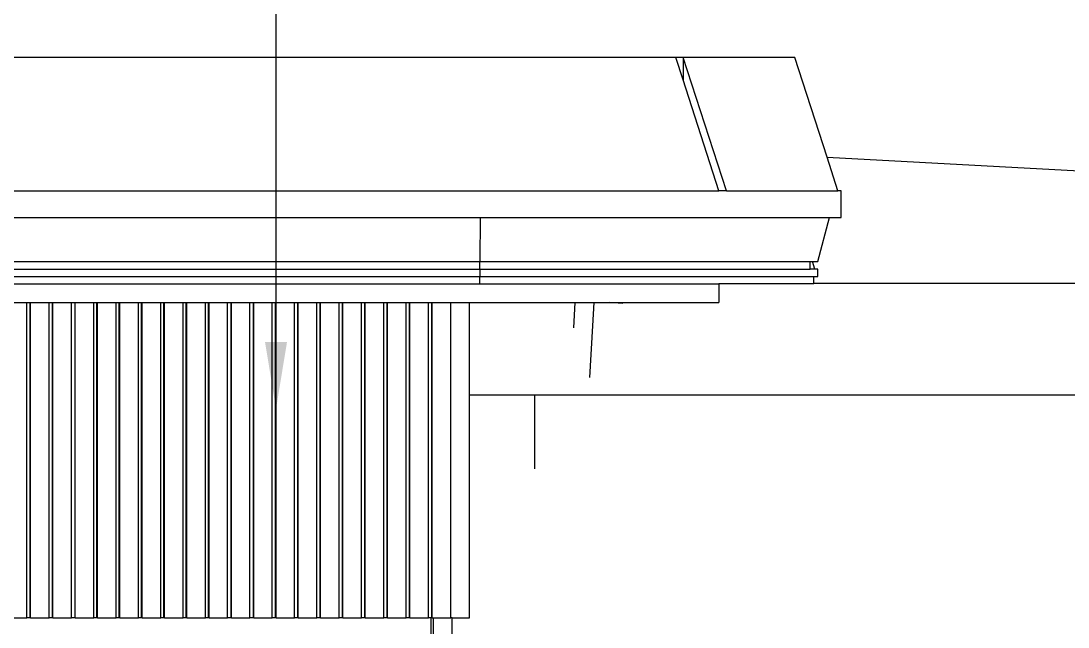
# Model space of a CAD drawing. Header units: inches. Extents: x 7263 to 14962, y 1317 to 2926.
# Drawn here: x 7457.079 to 7459.894, y 1508.798 to 1510.428 of the extents above; entities that cross this region are included whole.
import ezdxf

# ---------------------------------------------------------------- set-up
doc = ezdxf.new("R2010")
doc.units = ezdxf.units.IN
doc.header["$MEASUREMENT"] = 0
doc.layers.add('Layer6', color=6, linetype='Continuous')
doc.layers.add('text', color=7, linetype='Continuous')
doc.styles.get("Standard").update_dxf_attribs({"font": ''})
doc.styles.get('Standard').set_extended_font_data('Tw Cen MT Condensed')
doc.dimstyles.get("Standard").update_dxf_attribs({"dimtxt": 0.2, "dimasz": 0.18, "dimexe": 0.18, "dimexo": 0.0625, "dimgap": 0.09, "dimtad": 0, "dimzin": 0, "dimdsep": 46, "dimtxsty": 'Standard', "dimblk": 'ARCHTICK', "dimcen": 0.09, "dimclrd": 8, "dimclre": 8, "dimclrt": 2, "dimadec": 0, "dimazin": 0, "dimtfac": 1, "dimtofl": 0, "dimtmove": 0, "dimatfit": 3, "dimfxl": 1, "dimtolj": 1, "dimtzin": 0, "dimarcsym": 0})

# ---------------------------------------------------------------- blocks, each defined once
blk = doc.blocks.new('_ArchTick')
at = {"color": 0, "linetype": 'ByBlock', "const_width": 0.15}
blk.add_lwpolyline([(-0.5, -0.5), (0.5, 0.5)], dxfattribs=at)

msp = doc.modelspace()

# ---------------------------------------------------------------- linework, layer by layer
at = {"layer": 'text'}
for p, q in [((7458.8592, 1510.3301), (7455.9189, 1510.3301)), ((7458.8397, 1510.3301), (7456.3647, 1510.3301)), ((7458.8592, 1510.2699), (7458.8397, 1510.3301)), ((7458.8592, 1510.3301), (7458.8397, 1510.3301)), ((7458.8597, 1510.3301), (7458.8592, 1510.3301)), ((7458.8592, 1510.3301), (7458.8592, 1510.2699)), ((7458.8597, 1510.3301), (7458.8592, 1510.3301)), ((7458.9756, 1509.9712), (7458.8597, 1510.3301)), ((7459.1596, 1510.3301), (7458.8597, 1510.3301)), ((7458.9756, 1509.9712), (7458.8597, 1510.3301)), ((7459.246, 1510.0623), (7459.1596, 1510.3301)), ((7458.9556, 1509.9712), (7458.8592, 1510.2699)), ((7459.246, 1510.0623), (7461.2628, 1509.9523)), ((7459.2755, 1509.9712), (7459.246, 1510.0623)), ((7450.5556, 1509.9712), (7458.9556, 1509.9712)), ((7458.9756, 1509.9712), (7458.9556, 1509.9712)), ((7458.9756, 1509.9712), (7459.2755, 1509.9712)), ((7458.9761, 1509.9712), (7458.9756, 1509.9712)), ((7459.2845, 1509.9712), (7459.2755, 1509.9712)), ((7459.2845, 1509.9002), (7459.2845, 1509.9712)), ((7450.5447, 1509.9002), (7459.2526, 1509.9002)), ((7458.3135, 1509.9002), (7458.3127, 1509.7812)), ((7459.2213, 1509.7812), (7459.2526, 1509.9002)), ((7459.2526, 1509.9002), (7459.2845, 1509.9002)), ((7450.5429, 1509.7812), (7459.2007, 1509.7812)), ((7450.5429, 1509.7612), (7459.2007, 1509.7612)), ((7458.3121, 1509.7812), (7458.3121, 1509.7612)), ((7458.3127, 1509.7612), (7458.3127, 1509.7412)), ((7459.2007, 1509.7612), (7459.2007, 1509.7812)), ((7459.2007, 1509.7812), (7459.2073, 1509.7812)), ((7459.2137, 1509.7612), (7459.2007, 1509.7612)), ((7459.2137, 1509.7612), (7459.2073, 1509.7812)), ((7459.2073, 1509.7812), (7459.2213, 1509.7812)), ((7459.2213, 1509.7612), (7459.2137, 1509.7612)), ((7459.2213, 1509.7412), (7459.2213, 1509.7612)), ((7450.5429, 1509.7412), (7459.211, 1509.7412)), ((7458.3124, 1509.7212), (7458.3124, 1509.7412)), ((7459.211, 1509.7235), (7459.211, 1509.7412)), ((7459.211, 1509.7412), (7459.2213, 1509.7412)), ((7450.5556, 1509.7212), (7458.9556, 1509.7212)), ((7458.9556, 1509.7212), (7458.9556, 1509.6712)), ((7459.211, 1509.7212), (7458.9556, 1509.7212)), ((7459.211, 1509.7235), (7461.0571, 1509.7235)), ((7459.211, 1509.7212), (7459.211, 1509.7235)), ((7457.045, 1509.6712), (7457.095, 1509.6712)), ((7457.095, 1508.8235), (7457.095, 1509.6712)), ((7457.095, 1509.6712), (7457.1036, 1509.6712)), ((7457.1036, 1508.8235), (7457.1036, 1509.6712)), ((7457.1036, 1509.6712), (7457.105, 1509.6712)), ((7457.105, 1508.8235), (7457.105, 1509.6712)), ((7457.105, 1509.6712), (7457.155, 1509.6712)), ((7457.155, 1508.8235), (7457.155, 1509.6712)), ((7457.155, 1509.6712), (7457.1636, 1509.6712)), ((7457.1636, 1508.8235), (7457.1636, 1509.6712)), ((7457.1636, 1509.6712), (7457.165, 1509.6712)), ((7457.165, 1508.8235), (7457.165, 1509.6712)), ((7457.165, 1509.6712), (7457.215, 1509.6712)), ((7457.215, 1508.8235), (7457.215, 1509.6712)), ((7457.215, 1509.6712), (7457.2236, 1509.6712)), ((7457.2236, 1509.6712), (7457.225, 1509.6712)), ((7457.2236, 1509.6712), (7457.2236, 1508.8235)), ((7457.225, 1508.8235), (7457.225, 1509.6712)), ((7457.225, 1509.6712), (7457.275, 1509.6712)), ((7457.275, 1508.8235), (7457.275, 1509.6712)), ((7457.275, 1509.6712), (7457.2835, 1509.6712)), ((7457.2835, 1508.8235), (7457.2835, 1509.6712)), ((7457.2835, 1509.6712), (7457.2849, 1509.6712)), ((7457.2849, 1508.8235), (7457.2849, 1509.6712)), ((7457.2849, 1509.6712), (7457.3349, 1509.6712)), ((7457.3349, 1508.8235), (7457.3349, 1509.6712)), ((7457.3349, 1509.6712), (7457.3435, 1509.6712)), ((7457.3435, 1508.8235), (7457.3435, 1509.6712)), ((7457.3435, 1509.6712), (7457.3449, 1509.6712)), ((7457.3449, 1508.8235), (7457.3449, 1509.6712)), ((7457.3449, 1509.6712), (7457.3949, 1509.6712)), ((7457.3949, 1508.8235), (7457.3949, 1509.6712)), ((7457.3949, 1509.6712), (7457.4035, 1509.6712)), ((7457.4035, 1508.8235), (7457.4035, 1509.6712)), ((7457.4035, 1509.6712), (7457.4049, 1509.6712)), ((7457.4049, 1508.8235), (7457.4049, 1509.6712)), ((7457.4049, 1509.6712), (7457.4549, 1509.6712)), ((7457.4549, 1508.8235), (7457.4549, 1509.6712)), ((7457.4549, 1509.6712), (7457.4635, 1509.6712)), ((7457.4635, 1508.8235), (7457.4635, 1509.6712)), ((7457.4635, 1509.6712), (7457.4649, 1509.6712)), ((7457.4649, 1508.8235), (7457.4649, 1509.6712)), ((7457.4649, 1509.6712), (7457.5149, 1509.6712)), ((7457.5149, 1508.8235), (7457.5149, 1509.6712)), ((7457.5149, 1509.6712), (7457.5234, 1509.6712)), ((7457.5234, 1508.8235), (7457.5234, 1509.6712)), ((7457.5234, 1509.6712), (7457.5249, 1509.6712)), ((7457.5249, 1508.8235), (7457.5249, 1509.6712)), ((7457.5249, 1509.6712), (7457.5748, 1509.6712)), ((7457.5748, 1508.8235), (7457.5748, 1509.6712)), ((7457.5748, 1509.6712), (7457.5834, 1509.6712)), ((7457.5834, 1508.8235), (7457.5834, 1509.6712)), ((7457.5834, 1509.6712), (7457.5848, 1509.6712)), ((7457.5848, 1508.8235), (7457.5848, 1509.6712)), ((7457.5848, 1509.6712), (7457.6348, 1509.6712)), ((7457.6348, 1508.8235), (7457.6348, 1509.6712)), ((7457.6348, 1509.6712), (7457.6434, 1509.6712)), ((7457.6434, 1509.6712), (7457.6448, 1509.6712)), ((7457.6434, 1509.6712), (7457.6434, 1508.8235)), ((7457.6448, 1508.8235), (7457.6448, 1509.6712)), ((7457.6448, 1509.6712), (7457.6948, 1509.6712)), ((7457.6948, 1508.8235), (7457.6948, 1509.6712)), ((7457.6948, 1509.6712), (7457.7034, 1509.6712)), ((7457.7034, 1509.6712), (7457.7048, 1509.6712)), ((7457.7034, 1509.6712), (7457.7034, 1508.8235)), ((7457.7048, 1508.8235), (7457.7048, 1509.6712)), ((7457.7048, 1509.6712), (7457.7548, 1509.6712)), ((7457.7548, 1508.8235), (7457.7548, 1509.6712)), ((7457.7548, 1509.6712), (7457.7633, 1509.6712)), ((7457.7633, 1508.8235), (7457.7633, 1509.6712)), ((7457.7633, 1509.6712), (7457.7648, 1509.6712)), ((7457.7648, 1508.8235), (7457.7648, 1509.6712)), ((7457.7648, 1509.6712), (7457.8147, 1509.6712)), ((7457.8147, 1508.8235), (7457.8147, 1509.6712)), ((7457.8147, 1509.6712), (7457.8233, 1509.6712)), ((7457.8233, 1508.8235), (7457.8233, 1509.6712)), ((7457.8233, 1509.6712), (7457.8247, 1509.6712)), ((7457.8247, 1508.8235), (7457.8247, 1509.6712)), ((7457.8247, 1509.6712), (7457.8747, 1509.6712)), ((7457.8747, 1508.8235), (7457.8747, 1509.6712)), ((7457.8747, 1509.6712), (7457.8833, 1509.6712)), ((7457.8833, 1508.8235), (7457.8833, 1509.6712)), ((7457.8833, 1509.6712), (7457.8847, 1509.6712)), ((7457.8847, 1508.8235), (7457.8847, 1509.6712)), ((7457.8847, 1509.6712), (7457.9347, 1509.6712)), ((7457.9347, 1508.8235), (7457.9347, 1509.6712)), ((7457.9347, 1509.6712), (7457.9433, 1509.6712)), ((7457.9433, 1508.8235), (7457.9433, 1509.6712)), ((7457.9433, 1509.6712), (7457.9447, 1509.6712)), ((7457.9447, 1508.8235), (7457.9447, 1509.6712)), ((7457.9447, 1509.6712), (7457.9947, 1509.6712)), ((7457.9947, 1508.8235), (7457.9947, 1509.6712)), ((7457.9947, 1509.6712), (7458.0032, 1509.6712)), ((7458.0032, 1508.8235), (7458.0032, 1509.6712)), ((7458.0032, 1509.6712), (7458.0047, 1509.6712)), ((7458.0047, 1508.8235), (7458.0047, 1509.6712)), ((7458.0047, 1509.6712), (7458.0546, 1509.6712)), ((7458.0546, 1508.8235), (7458.0546, 1509.6712)), ((7458.0546, 1509.6712), (7458.0632, 1509.6712)), ((7458.0632, 1508.8235), (7458.0632, 1509.6712)), ((7458.0632, 1509.6712), (7458.0646, 1509.6712)), ((7458.0646, 1508.8235), (7458.0646, 1509.6712)), ((7458.0646, 1509.6712), (7458.1146, 1509.6712)), ((7458.1146, 1508.8235), (7458.1146, 1509.6712)), ((7458.1146, 1509.6712), (7458.1232, 1509.6712)), ((7458.1232, 1508.8235), (7458.1232, 1509.6712)), ((7458.1232, 1509.6712), (7458.1246, 1509.6712)), ((7458.1246, 1508.8235), (7458.1246, 1509.6712)), ((7458.1246, 1509.6712), (7458.1746, 1509.6712)), ((7458.1746, 1508.8235), (7458.1746, 1509.6712)), ((7458.1746, 1509.6712), (7458.1832, 1509.6712)), ((7458.1832, 1509.6712), (7458.1846, 1509.6712)), ((7458.1832, 1509.6712), (7458.1832, 1508.8235)), ((7458.1846, 1508.8235), (7458.1846, 1509.6712)), ((7458.1846, 1509.6712), (7458.2346, 1509.6712)), ((7458.2346, 1508.8235), (7458.2346, 1509.6712)), ((7458.2346, 1509.6712), (7458.2845, 1509.6712)), ((7458.2845, 1509.422), (7458.2845, 1509.6712)), ((7458.2845, 1509.6712), (7458.6602, 1509.6712)), ((7458.5683, 1509.6712), (7458.5645, 1509.6031)), ((7458.6189, 1509.6712), (7458.6154, 1509.6086)), ((7458.6189, 1509.6712), (7458.6171, 1509.6393)), ((7458.6967, 1509.6691), (7458.6602, 1509.6712)), ((7458.6602, 1509.6712), (7458.6707, 1509.6712)), ((7458.6707, 1509.6712), (7458.6974, 1509.6697)), ((7458.6707, 1509.6712), (7458.6975, 1509.6712)), ((7458.6974, 1509.6697), (7458.6967, 1509.6691)), ((7458.6975, 1509.6712), (7458.6974, 1509.6697)), ((7458.6975, 1509.6712), (7458.9556, 1509.6712)), ((7458.6154, 1509.6086), (7458.6075, 1509.4697)), ((7458.2845, 1508.8235), (7458.2845, 1509.422)), ((7461.0571, 1509.422), (7458.2845, 1509.422)), ((7458.4597, 1509.422), (7458.4597, 1509.3638)), ((7458.4597, 1509.422), (7458.4597, 1509.3946)), ((7458.4597, 1509.422), (7458.4597, 1509.3638)), ((7458.4597, 1509.422), (7458.4597, 1509.3946)), ((7458.4597, 1509.422), (7458.4597, 1509.3638)), ((7458.4597, 1509.422), (7458.4597, 1509.3946)), ((7458.4597, 1509.3638), (7458.4597, 1509.2241)), ((7458.4597, 1509.3638), (7458.4597, 1509.2241)), ((7458.4597, 1509.3638), (7458.4597, 1509.2241)), ((7457.045, 1508.8235), (7457.095, 1508.8235)), ((7457.1036, 1508.8235), (7457.095, 1508.8235)), ((7457.105, 1508.8235), (7457.1036, 1508.8235)), ((7457.105, 1508.8235), (7457.155, 1508.8235)), ((7457.1636, 1508.8235), (7457.155, 1508.8235)), ((7457.165, 1508.8235), (7457.1636, 1508.8235)), ((7457.165, 1508.8235), (7457.215, 1508.8235)), ((7457.2236, 1508.8235), (7457.215, 1508.8235)), ((7457.225, 1508.8235), (7457.2236, 1508.8235)), ((7457.225, 1508.8235), (7457.275, 1508.8235)), ((7457.2835, 1508.8235), (7457.275, 1508.8235)), ((7457.2849, 1508.8235), (7457.2835, 1508.8235)), ((7457.2849, 1508.8235), (7457.3349, 1508.8235)), ((7457.3435, 1508.8235), (7457.3349, 1508.8235)), ((7457.3449, 1508.8235), (7457.3435, 1508.8235)), ((7457.3449, 1508.8235), (7457.3949, 1508.8235)), ((7457.4035, 1508.8235), (7457.3949, 1508.8235)), ((7457.4049, 1508.8235), (7457.4035, 1508.8235)), ((7457.4049, 1508.8235), (7457.4549, 1508.8235)), ((7457.4635, 1508.8235), (7457.4549, 1508.8235)), ((7457.4649, 1508.8235), (7457.4635, 1508.8235)), ((7457.4649, 1508.8235), (7457.5149, 1508.8235)), ((7457.5234, 1508.8235), (7457.5149, 1508.8235)), ((7457.5249, 1508.8235), (7457.5234, 1508.8235)), ((7457.5249, 1508.8235), (7457.5748, 1508.8235)), ((7457.5834, 1508.8235), (7457.5748, 1508.8235)), ((7457.5848, 1508.8235), (7457.5834, 1508.8235)), ((7457.5848, 1508.8235), (7457.6348, 1508.8235)), ((7457.6434, 1508.8235), (7457.6348, 1508.8235)), ((7457.6448, 1508.8235), (7457.6434, 1508.8235)), ((7457.6448, 1508.8235), (7457.6948, 1508.8235)), ((7457.7034, 1508.8235), (7457.6948, 1508.8235)), ((7457.7048, 1508.8235), (7457.7034, 1508.8235)), ((7457.7048, 1508.8235), (7457.7548, 1508.8235)), ((7457.7633, 1508.8235), (7457.7548, 1508.8235)), ((7457.7648, 1508.8235), (7457.7633, 1508.8235)), ((7457.7648, 1508.8235), (7457.8147, 1508.8235)), ((7457.8233, 1508.8235), (7457.8147, 1508.8235)), ((7457.8247, 1508.8235), (7457.8233, 1508.8235)), ((7457.8247, 1508.8235), (7457.8747, 1508.8235)), ((7457.8833, 1508.8235), (7457.8747, 1508.8235)), ((7457.8847, 1508.8235), (7457.8833, 1508.8235)), ((7457.8847, 1508.8235), (7457.9347, 1508.8235)), ((7457.9433, 1508.8235), (7457.9347, 1508.8235)), ((7457.9447, 1508.8235), (7457.9433, 1508.8235)), ((7457.9447, 1508.8235), (7457.9947, 1508.8235)), ((7458.0032, 1508.8235), (7457.9947, 1508.8235)), ((7458.0047, 1508.8235), (7458.0032, 1508.8235)), ((7458.0047, 1508.8235), (7458.0546, 1508.8235)), ((7458.0632, 1508.8235), (7458.0546, 1508.8235)), ((7458.0646, 1508.8235), (7458.0632, 1508.8235)), ((7458.0646, 1508.8235), (7458.1146, 1508.8235)), ((7458.1232, 1508.8235), (7458.1146, 1508.8235)), ((7458.1246, 1508.8235), (7458.1232, 1508.8235)), ((7458.1246, 1508.8235), (7458.1746, 1508.8235)), ((7458.1818, 1508.8235), (7458.1746, 1508.8235)), ((7458.1818, 1508.7735), (7458.1818, 1508.8235)), ((7458.1832, 1508.8235), (7458.1818, 1508.8235)), ((7458.1846, 1508.8235), (7458.1832, 1508.8235)), ((7458.1846, 1508.8235), (7458.188, 1508.8235)), ((7458.188, 1507.6235), (7458.188, 1508.8235)), ((7458.188, 1508.8235), (7458.2346, 1508.8235)), ((7458.238, 1508.8235), (7458.2346, 1508.8235)), ((7458.238, 1507.9267), (7458.238, 1508.8235)), ((7458.238, 1508.8235), (7458.2845, 1508.8235))]:
    msp.add_line(p, q, dxfattribs=at)

# ---------------------------------------------------------------- leaders
at = {"layer": 'Layer6', "annotation_type": 0, "has_hookline": 1, "hookline_direction": 1, "text_width": 0.181}
msp.add_leader([(7457.7648, 1509.3852), (7457.7648, 1515.8707), (7447.1387, 1515.8707)], dimstyle='Standard', dxfattribs=at)

doc.saveas('drawing.dxf')
